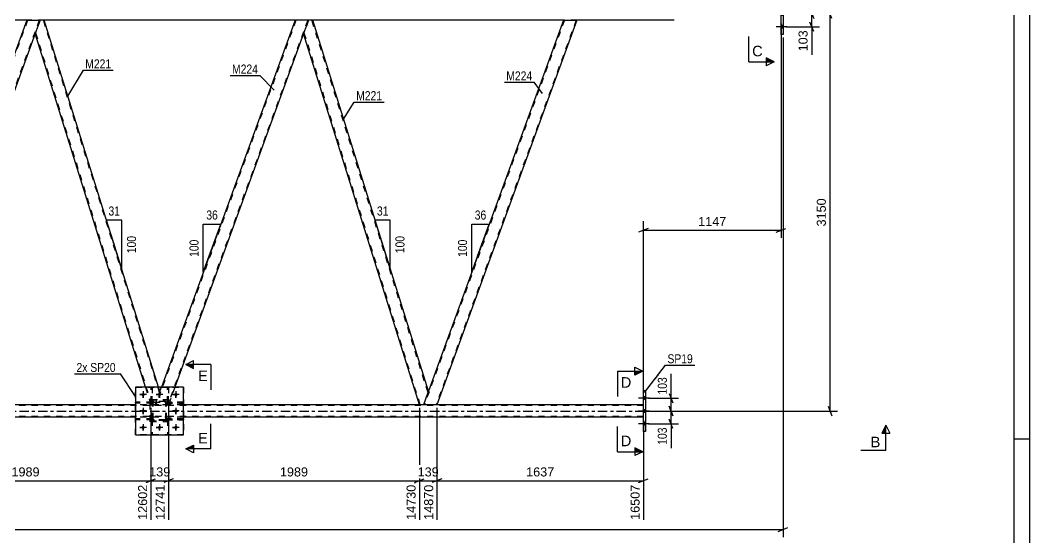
# Model space of a CAD drawing. Header units: millimetres. Extents: x 0 to 841, y 0 to 594.
# Drawn here: x 520.8 to 841, y 266.7 to 430.9 of the extents above; entities that cross this region are included whole.
import ezdxf

# ---------------------------------------------------------------- set-up
doc = ezdxf.new("R2010")
doc.units = ezdxf.units.MM
doc.linetypes.add('DXK_LINE_DOT2', pattern=[3.9198, 1.9599, -1.9599])
doc.linetypes.add('DXK_LINE_DOT3', pattern=[5.9187, 2.979, -0.9799, 0.9799, -0.9799])
doc.styles.add('Arial', font='arial.ttf', dxfattribs={"height": 0.2})
doc.styles.add('Arial Narrow', font='ARIALN.TTF', dxfattribs={"height": 0.2})

# ---------------------------------------------------------------- blocks, each defined once
blk = doc.blocks.new('Unknown-318895881-1113')
at = {"color": 5, "linetype": 'Continuous'}
for p, q in [((841, 0), (841, 594)), ((836, 5), (836, 589)), ((841, 298), (836, 298))]:
    blk.add_line(p, q, dxfattribs=at)
blk = doc.blocks.new('Part-318895881-3858 - 3783')
at = {"color": 2, "linetype": 'Continuous'}
for p, q in [((562.34, 314.53), (562.34, 314.53)), ((562.66, 314.53), (562.34, 314.53)), ((562.66, 314.53), (562.66, 314.53))]:
    blk.add_line(p, q, dxfattribs=at)
at = {"color": 7, "linetype": 'DXK_LINE_DOT2'}
for p, q in [((562.35, 309.69), (562.34, 314.53)), ((562.67, 309.69), (562.66, 314.53)), ((562.35, 310.29), (562.67, 310.29)), ((562.67, 309.69), (562.35, 309.69))]:
    blk.add_line(p, q, dxfattribs=at)
blk = doc.blocks.new('Part-318895881-4197 - 3783')
at = {"color": 7, "linetype": 'DXK_LINE_DOT2'}
for p, q in [((718.45, 308.68), (129.92, 308.68)), ((572.59, 308.92), (557.39, 308.92)), ((652.98, 308.92), (647.41, 308.92)), ((718.45, 304.92), (718.45, 308.92)), ((718.45, 305.16), (129.92, 305.16)), ((572.59, 304.92), (557.39, 304.92))]:
    blk.add_line(p, q, dxfattribs=at)
at = {"color": 2, "linetype": 'Continuous'}
for p, q in [((557.39, 308.92), (482.71, 308.92)), ((647.41, 308.92), (572.59, 308.92)), ((718.45, 308.92), (652.98, 308.92)), ((557.39, 304.92), (402.32, 304.92)), ((718.45, 304.92), (572.59, 304.92))]:
    blk.add_line(p, q, dxfattribs=at)
at = {"color": 7, "linetype": 'DXK_LINE_DOT3'}
blk.add_line((129.92, 306.92), (718.45, 306.92), dxfattribs=at)
blk = doc.blocks.new('Part-318895881-3795 - 3783')
at = {"color": 2, "linetype": 'Continuous'}
for p, q in [((718.45, 300.42), (718.45, 313.42)), ((718.45, 313.42), (719.09, 313.42)), ((719.09, 313.42), (719.09, 300.42)), ((719.09, 300.42), (718.45, 300.42))]:
    blk.add_line(p, q, dxfattribs=at)
blk = doc.blocks.new('Part-318895881-3956 - 3783')
at = {"color": 7, "linetype": 'DXK_LINE_DOT2'}
for p, q in [((567.19, 309.37), (567.19, 309.69)), ((567.19, 309.69), (572.59, 309.69)), ((572.59, 309.37), (567.19, 309.37)), ((567.79, 309.37), (567.79, 309.69)), ((572.59, 309.69), (572.59, 309.37))]:
    blk.add_line(p, q, dxfattribs=at)
blk = doc.blocks.new('Part-318895881-4157 - 3783')
at = {"color": 7, "linetype": 'DXK_LINE_DOT2'}
for p, q in [((567.54, 304.17), (567.86, 304.17)), ((567.54, 304.17), (567.54, 299.33)), ((567.54, 303.57), (567.86, 303.57)), ((567.86, 304.17), (567.86, 299.33)), ((567.86, 299.33), (567.54, 299.33))]:
    blk.add_line(p, q, dxfattribs=at)
blk = doc.blocks.new('Part-318895881-4198 - 3783')
at = {"color": 7, "linetype": 'DXK_LINE_DOT2'}
for p, q in [((572.59, 304.49), (567.19, 304.49)), ((567.19, 304.49), (567.19, 304.17)), ((567.79, 304.17), (567.79, 304.49)), ((572.59, 304.17), (572.59, 304.49)), ((567.19, 304.17), (572.59, 304.17))]:
    blk.add_line(p, q, dxfattribs=at)
blk = doc.blocks.new('Bolt-318895881-3865 - 3783')
at = {"linetype": 'Continuous'}
for points in [[(762.74, 436.58), (762.74, 437.46), (762.1, 437.46), (762.1, 436.58)], [(762.74, 436.58), (762.74, 437.46), (762.1, 437.46), (762.1, 436.58)], [(762.74, 436.58), (762.74, 437.46), (762.1, 437.46), (762.1, 436.58)], [(762.74, 432.46), (762.74, 433.34), (762.1, 433.34), (762.1, 432.46)], [(762.74, 432.46), (762.74, 433.34), (762.1, 433.34), (762.1, 432.46)], [(762.74, 428.38), (762.74, 429.26), (762.1, 429.26), (762.1, 428.38)], [(762.74, 428.38), (762.74, 429.26), (762.1, 429.26), (762.1, 428.38)], [(762.74, 428.38), (762.74, 429.26), (762.1, 429.26), (762.1, 428.38)]]:
    blk.add_hatch(color=1, dxfattribs=at).paths.add_polyline_path(points)
at = {"color": 1, "linetype": 'Continuous'}
for p, q in [((763.9, 437.02), (760.58, 437.02)), ((763.9, 437.02), (760.58, 437.02)), ((763.9, 437.02), (760.58, 437.02)), ((762.74, 437.46), (762.1, 437.46)), ((762.74, 437.46), (762.1, 437.46)), ((762.74, 437.46), (762.1, 437.46)), ((762.74, 436.58), (762.1, 436.58)), ((762.74, 436.58), (762.1, 436.58)), ((762.74, 436.58), (762.1, 436.58)), ((763.9, 432.9), (760.58, 432.9)), ((763.9, 432.9), (760.58, 432.9)), ((762.74, 433.34), (762.1, 433.34)), ((762.74, 433.34), (762.1, 433.34)), ((762.74, 432.46), (762.1, 432.46)), ((762.74, 432.46), (762.1, 432.46)), ((762.74, 429.26), (762.1, 429.26)), ((762.74, 429.26), (762.1, 429.26)), ((762.74, 429.26), (762.1, 429.26)), ((763.9, 428.82), (760.58, 428.82)), ((763.9, 428.82), (760.58, 428.82)), ((763.9, 428.82), (760.58, 428.82)), ((762.74, 428.38), (762.1, 428.38)), ((762.74, 428.38), (762.1, 428.38)), ((762.74, 428.38), (762.1, 428.38))]:
    blk.add_line(p, q, dxfattribs=at)
blk = doc.blocks.new('Part-318895881-4105 - 3783')
at = {"color": 7, "linetype": 'DXK_LINE_DOT2'}
for p, q in [((562.79, 309.45), (562.83, 309.63)), ((562.83, 309.63), (562.79, 309.45)), ((562.79, 304.41), (562.79, 309.45)), ((563.03, 309.45), (563.05, 309.54)), ((563.03, 304.41), (563.03, 309.45)), ((563.05, 309.54), (563.1, 309.62)), ((563.09, 309.89), (563.27, 309.93)), ((563.27, 309.93), (563.09, 309.89)), ((563.1, 309.62), (563.18, 309.67)), ((563.18, 309.67), (563.27, 309.69)), ((566.71, 309.93), (563.27, 309.93)), ((563.27, 309.69), (566.71, 309.69)), ((566.71, 309.93), (566.89, 309.89)), ((566.89, 309.89), (566.71, 309.93)), ((566.71, 309.69), (566.8, 309.67)), ((566.8, 309.67), (566.88, 309.62)), ((566.88, 309.62), (566.93, 309.54)), ((566.93, 309.54), (566.95, 309.45)), ((566.95, 304.41), (566.95, 309.45)), ((567.15, 309.63), (567.19, 309.45)), ((567.19, 309.45), (567.15, 309.63)), ((567.19, 304.41), (567.19, 309.45)), ((562.83, 304.22), (562.79, 304.41)), ((562.79, 304.41), (562.83, 304.22)), ((563.05, 304.32), (563.03, 304.41)), ((563.1, 304.24), (563.05, 304.32)), ((563.18, 304.19), (563.1, 304.24)), ((563.27, 304.17), (563.18, 304.19)), ((566.8, 304.19), (566.71, 304.17)), ((566.88, 304.24), (566.8, 304.19)), ((566.93, 304.32), (566.88, 304.24)), ((566.95, 304.41), (566.93, 304.32)), ((567.19, 304.41), (567.15, 304.22)), ((567.15, 304.22), (567.19, 304.41)), ((563.27, 303.93), (563.09, 303.97)), ((563.09, 303.97), (563.27, 303.93)), ((566.71, 304.17), (563.27, 304.17)), ((566.71, 303.93), (563.27, 303.93)), ((566.89, 303.97), (566.71, 303.93)), ((566.71, 303.93), (566.89, 303.97))]:
    blk.add_line(p, q, dxfattribs=at)
at = {"color": 7, "linetype": 'DXK_LINE_DOT3'}
blk.add_line((564.99, 306.93), (564.99, 306.93), dxfattribs=at)
at = {"color": 7, "linetype": 'DXK_LINE_DOT2'}
for centre, start, end in [((563.27, 309.45), 112.5, 157.5), ((563.27, 309.45), 112.5, 157.5), ((566.71, 309.45), 22.5, 67.5), ((566.71, 309.45), 22.5, 67.5), ((563.27, 304.41), 202.5, 247.5), ((563.27, 304.41), 202.5, 247.5), ((566.71, 304.41), 292.5, 337.5), ((566.71, 304.41), 292.5, 337.5)]:
    blk.add_arc(centre, 0.48, start, end, dxfattribs=at)
blk = doc.blocks.new('Part-318895881-4147 - 3783')
at = {"color": 7, "linetype": 'DXK_LINE_DOT2'}
for p, q in [((567.99, 310.33), (561.99, 310.33)), ((561.99, 303.53), (561.99, 310.33)), ((567.99, 303.53), (567.99, 310.33)), ((567.99, 303.53), (561.99, 303.53))]:
    blk.add_line(p, q, dxfattribs=at)
blk = doc.blocks.new('Part-318895881-3908 - 3783')
at = {"color": 2, "linetype": 'Continuous'}
for p, q in [((522.86, 430.92), (443.3, 430.92)), ((607.99, 430.92), (528.43, 430.92)), ((693.13, 430.92), (613.57, 430.92)), ((728.25, 430.92), (697.39, 430.92))]:
    blk.add_line(p, q, dxfattribs=at)
at = {"color": 7, "linetype": 'DXK_LINE_DOT2'}
for p, q in [((528.43, 430.92), (522.86, 430.92)), ((613.57, 430.92), (607.99, 430.92)), ((697.39, 430.92), (693.13, 430.92))]:
    blk.add_line(p, q, dxfattribs=at)
blk = doc.blocks.new('Part-318895881-3947 - 3783')
at = {"color": 7, "linetype": 'DXK_LINE_DOT2'}
for p, q in [((562.35, 309.69), (562.34, 314.53)), ((562.34, 314.53), (562.66, 314.53)), ((562.66, 314.53), (562.67, 309.69)), ((562.35, 310.29), (562.67, 310.29)), ((562.67, 309.69), (562.35, 309.69))]:
    blk.add_line(p, q, dxfattribs=at)
blk = doc.blocks.new('Part-318895881-3949 - 3783')
at = {"color": 7, "linetype": 'DXK_LINE_DOT2'}
for p, q in [((562.79, 304.49), (557.39, 304.49)), ((557.39, 304.17), (557.39, 304.49)), ((562.19, 304.17), (562.19, 304.49)), ((562.79, 304.49), (562.79, 304.17)), ((562.79, 304.17), (557.39, 304.17))]:
    blk.add_line(p, q, dxfattribs=at)
blk = doc.blocks.new('Part-318895881-3954 - 3783')
at = {"color": 2, "linetype": 'Continuous'}
for p, q in [((612.25, 430.92), (610.7, 426.67)), ((613.57, 430.92), (612.25, 430.92)), ((650.27, 313.17), (613.57, 430.92)), ((647.41, 308.92), (610.7, 426.67)), ((650, 312.43), (648.72, 308.92)), ((650.27, 313.17), (650, 312.43)), ((648.72, 308.92), (647.41, 308.92))]:
    blk.add_line(p, q, dxfattribs=at)
at = {"color": 7, "linetype": 'DXK_LINE_DOT2'}
for p, q in [((650.14, 312.8), (613.32, 430.92)), ((647.66, 308.92), (610.84, 427.05)), ((650.25, 313.12), (650, 312.43))]:
    blk.add_line(p, q, dxfattribs=at)
blk = doc.blocks.new('Part-318895881-3955 - 3783')
at = {"color": 7, "linetype": 'DXK_LINE_DOT2'}
for p, q in [((567.19, 304.17), (567.19, 304.49)), ((567.19, 304.49), (572.59, 304.49)), ((567.79, 304.17), (567.79, 304.49)), ((572.59, 304.49), (572.59, 304.17)), ((572.59, 304.17), (567.19, 304.17))]:
    blk.add_line(p, q, dxfattribs=at)
blk = doc.blocks.new('Part-318895881-3983 - 3783')
at = {"color": 7, "linetype": 'DXK_LINE_DOT2'}
for p, q in [((693.38, 430.92), (648.98, 308.92)), ((697.13, 430.92), (652.73, 308.92)), ((693.38, 430.92), (693.4, 430.92)), ((650.27, 313.17), (648.72, 308.92)), ((648.98, 308.92), (649, 308.92))]:
    blk.add_line(p, q, dxfattribs=at)
at = {"color": 2, "linetype": 'Continuous'}
for p, q in [((693.13, 430.92), (650.27, 313.17)), ((697.39, 430.92), (652.98, 308.92)), ((693.13, 430.92), (697.39, 430.92)), ((652.94, 308.92), (648.72, 308.92)), ((652.98, 308.92), (652.94, 308.92))]:
    blk.add_line(p, q, dxfattribs=at)
blk = doc.blocks.new('Bolt-318895881-4117 - 3783')
at = {"color": 1, "linetype": 'Continuous'}
for p, q in [((558.75, 312.13), (559.44, 312.13)), ((559.79, 313.17), (559.79, 312.48)), ((559.79, 311.09), (559.79, 311.78)), ((560.83, 312.13), (560.14, 312.13)), ((563.95, 312.13), (564.64, 312.13)), ((564.99, 313.17), (564.99, 312.48)), ((564.99, 311.09), (564.99, 311.78)), ((566.03, 312.13), (565.34, 312.13)), ((569.15, 312.13), (569.84, 312.13)), ((570.19, 313.17), (570.19, 312.48)), ((570.19, 311.09), (570.19, 311.78)), ((571.23, 312.13), (570.54, 312.13)), ((559.79, 307.97), (559.79, 307.28)), ((570.19, 307.97), (570.19, 307.28)), ((558.75, 306.93), (559.44, 306.93)), ((559.79, 305.89), (559.79, 306.58)), ((560.83, 306.93), (560.14, 306.93)), ((569.15, 306.93), (569.84, 306.93)), ((570.19, 305.89), (570.19, 306.58)), ((571.23, 306.93), (570.54, 306.93)), ((558.75, 301.73), (559.44, 301.73)), ((559.79, 302.77), (559.79, 302.08)), ((559.79, 300.69), (559.79, 301.38)), ((560.83, 301.73), (560.14, 301.73)), ((563.95, 301.73), (564.64, 301.73)), ((564.99, 302.77), (564.99, 302.08)), ((564.99, 300.69), (564.99, 301.38)), ((566.03, 301.73), (565.34, 301.73)), ((569.15, 301.73), (569.84, 301.73)), ((570.19, 302.77), (570.19, 302.08)), ((570.19, 300.69), (570.19, 301.38)), ((571.23, 301.73), (570.54, 301.73))]:
    blk.add_line(p, q, dxfattribs=at)
blk = doc.blocks.new('Part-318895881-3984 - 3783')
at = {"color": 7, "linetype": 'DXK_LINE_DOT2'}
for p, q in [((562.66, 304.17), (562.34, 304.17)), ((562.34, 304.17), (562.34, 299.33)), ((562.34, 303.57), (562.66, 303.57)), ((562.66, 304.17), (562.66, 299.33)), ((562.34, 299.33), (562.66, 299.33))]:
    blk.add_line(p, q, dxfattribs=at)
blk = doc.blocks.new('Part-318895881-3991 - 3783')
at = {"color": 2, "linetype": 'Continuous'}
for p, q in [((567.54, 314.53), (567.54, 314.53)), ((567.86, 314.53), (567.54, 314.53)), ((567.86, 314.53), (567.86, 314.53))]:
    blk.add_line(p, q, dxfattribs=at)
at = {"color": 7, "linetype": 'DXK_LINE_DOT2'}
for p, q in [((567.54, 309.69), (567.54, 314.53)), ((567.86, 309.69), (567.86, 314.53)), ((567.54, 310.29), (567.86, 310.29)), ((567.86, 309.69), (567.54, 309.69))]:
    blk.add_line(p, q, dxfattribs=at)
blk = doc.blocks.new('Part-318895881-4099 - 3783')
at = {"color": 7, "linetype": 'DXK_LINE_DOT2'}
for p, q in [((523.12, 430.92), (478.71, 308.92)), ((526.86, 430.92), (482.46, 308.92)), ((523.12, 430.92), (523.13, 430.92)), ((527.12, 430.92), (525.57, 426.67)), ((480, 313.17), (478.46, 308.92)), ((478.71, 308.92), (478.73, 308.92))]:
    blk.add_line(p, q, dxfattribs=at)
at = {"color": 2, "linetype": 'Continuous'}
for p, q in [((522.86, 430.92), (480, 313.17)), ((522.86, 430.92), (527.12, 430.92)), ((525.57, 426.67), (482.71, 308.92)), ((482.67, 308.92), (478.46, 308.92)), ((482.71, 308.92), (482.67, 308.92))]:
    blk.add_line(p, q, dxfattribs=at)
blk = doc.blocks.new('Part-318895881-3996 - 3783')
at = {"color": 7, "linetype": 'DXK_LINE_DOT2'}
for p, q in [((562.34, 304.17), (562.66, 304.17)), ((562.34, 304.17), (562.34, 299.33)), ((562.34, 303.57), (562.66, 303.57)), ((562.66, 304.17), (562.66, 299.33)), ((562.66, 299.33), (562.34, 299.33))]:
    blk.add_line(p, q, dxfattribs=at)
blk = doc.blocks.new('Part-318895881-4008 - 3783')
at = {"color": 2, "linetype": 'Continuous'}
for p, q in [((527.12, 430.92), (525.57, 426.67)), ((528.43, 430.92), (527.12, 430.92)), ((564.71, 314.53), (528.43, 430.92)), ((560.53, 314.53), (525.57, 426.67))]:
    blk.add_line(p, q, dxfattribs=at)
at = {"color": 7, "linetype": 'DXK_LINE_DOT2'}
for p, q in [((565, 312.8), (528.18, 430.92)), ((562.52, 308.92), (525.71, 427.05)), ((560.53, 314.53), (562.27, 308.92)), ((565.14, 313.17), (564.71, 314.53)), ((563.59, 308.92), (565.14, 313.17)), ((562.27, 308.92), (563.59, 308.92))]:
    blk.add_line(p, q, dxfattribs=at)
blk = doc.blocks.new('Part-318895881-4159 - 3783')
at = {"color": 7, "linetype": 'DXK_LINE_DOT2'}
for p, q in [((567.54, 309.69), (567.54, 314.53)), ((567.54, 314.53), (567.86, 314.53)), ((567.86, 314.53), (567.86, 309.69)), ((567.54, 310.29), (567.86, 310.29)), ((567.86, 309.69), (567.54, 309.69))]:
    blk.add_line(p, q, dxfattribs=at)
blk = doc.blocks.new('Part-318895881-4015 - 3783')
at = {"color": 7, "linetype": 'DXK_LINE_DOT2'}
for p, q in [((562.79, 309.69), (557.39, 309.69)), ((557.39, 309.37), (557.39, 309.69)), ((562.79, 309.37), (557.39, 309.37)), ((562.19, 309.37), (562.19, 309.69)), ((562.79, 309.69), (562.79, 309.37))]:
    blk.add_line(p, q, dxfattribs=at)
blk = doc.blocks.new('Part-318895881-4032 - 3783')
at = {"color": 2, "linetype": 'Continuous'}
for p, q in [((762.1, 426.42), (762.1, 439.42)), ((762.1, 439.42), (762.74, 439.42)), ((762.74, 439.42), (762.74, 426.42)), ((762.74, 426.42), (762.1, 426.42))]:
    blk.add_line(p, q, dxfattribs=at)
blk = doc.blocks.new('Bolt-318895881-4119 - 3783')
at = {"linetype": 'Continuous'}
for points in [[(719.09, 310.58), (719.09, 311.46), (718.45, 311.46), (718.45, 310.58)], [(719.09, 310.58), (719.09, 311.46), (718.45, 311.46), (718.45, 310.58)], [(719.09, 310.58), (719.09, 311.46), (718.45, 311.46), (718.45, 310.58)], [(719.09, 306.46), (719.09, 307.34), (718.45, 307.34), (718.45, 306.46)], [(719.09, 306.46), (719.09, 307.34), (718.45, 307.34), (718.45, 306.46)], [(719.09, 302.38), (719.09, 303.26), (718.45, 303.26), (718.45, 302.38)], [(719.09, 302.38), (719.09, 303.26), (718.45, 303.26), (718.45, 302.38)], [(719.09, 302.38), (719.09, 303.26), (718.45, 303.26), (718.45, 302.38)]]:
    blk.add_hatch(color=1, dxfattribs=at).paths.add_polyline_path(points)
at = {"color": 1, "linetype": 'Continuous'}
for p, q in [((720.25, 311.02), (716.93, 311.02)), ((720.25, 311.02), (716.93, 311.02)), ((720.25, 311.02), (716.93, 311.02)), ((719.09, 311.46), (718.45, 311.46)), ((719.09, 311.46), (718.45, 311.46)), ((719.09, 311.46), (718.45, 311.46)), ((719.09, 310.58), (718.45, 310.58)), ((719.09, 310.58), (718.45, 310.58)), ((719.09, 310.58), (718.45, 310.58)), ((720.25, 306.9), (716.93, 306.9)), ((720.25, 306.9), (716.93, 306.9)), ((719.09, 307.34), (718.45, 307.34)), ((719.09, 307.34), (718.45, 307.34)), ((719.09, 306.46), (718.45, 306.46)), ((719.09, 306.46), (718.45, 306.46)), ((720.25, 302.82), (716.93, 302.82)), ((720.25, 302.82), (716.93, 302.82)), ((720.25, 302.82), (716.93, 302.82)), ((719.09, 303.26), (718.45, 303.26)), ((719.09, 303.26), (718.45, 303.26)), ((719.09, 303.26), (718.45, 303.26)), ((719.09, 302.38), (718.45, 302.38)), ((719.09, 302.38), (718.45, 302.38)), ((719.09, 302.38), (718.45, 302.38))]:
    blk.add_line(p, q, dxfattribs=at)
blk = doc.blocks.new('Part-318895881-4104 - 3783')
at = {"color": 7, "linetype": 'DXK_LINE_DOT2'}
for p, q in [((608.25, 430.92), (563.85, 308.92)), ((612, 430.92), (567.59, 308.92)), ((608.25, 430.92), (608.27, 430.92)), ((612.25, 430.92), (610.7, 426.67)), ((563.59, 308.92), (565.63, 314.53)), ((569.89, 314.53), (567.85, 308.92)), ((567.85, 308.92), (563.59, 308.92))]:
    blk.add_line(p, q, dxfattribs=at)
at = {"color": 2, "linetype": 'Continuous'}
for p, q in [((607.99, 430.92), (565.63, 314.53)), ((612.25, 430.92), (607.99, 430.92)), ((610.7, 426.67), (569.89, 314.53))]:
    blk.add_line(p, q, dxfattribs=at)
blk = doc.blocks.new('Bolt-318895881-4118 - 3783')
at = {"linetype": 'Continuous'}
for points in [[(560.31, 312.13, -1), (559.27, 312.13, -1)], [(565.51, 312.13, -1), (564.47, 312.13, -1)], [(570.71, 312.13, -1), (569.67, 312.13, -1)], [(560.31, 306.93, -1), (559.27, 306.93, -1)], [(570.71, 306.93, -1), (569.67, 306.93, -1)], [(560.31, 301.73, -1), (559.27, 301.73, -1)], [(565.51, 301.73, -1), (564.47, 301.73, -1)], [(570.71, 301.73, -1), (569.67, 301.73, -1)]]:
    blk.add_hatch(color=1, dxfattribs=at).paths.add_polyline_path(points)
at = {"color": 1, "linetype": 'Continuous'}
for p, q in [((560.83, 312.13), (558.75, 312.13)), ((559.79, 313.17), (559.79, 311.09)), ((566.03, 312.13), (563.95, 312.13)), ((564.99, 313.17), (564.99, 311.09)), ((571.23, 312.13), (569.15, 312.13)), ((570.19, 313.17), (570.19, 311.09)), ((559.79, 307.97), (559.79, 305.89)), ((570.19, 307.97), (570.19, 305.89)), ((560.83, 306.93), (558.75, 306.93)), ((571.23, 306.93), (569.15, 306.93)), ((560.83, 301.73), (558.75, 301.73)), ((559.79, 302.77), (559.79, 300.69)), ((566.03, 301.73), (563.95, 301.73)), ((564.99, 302.77), (564.99, 300.69)), ((571.23, 301.73), (569.15, 301.73)), ((570.19, 302.77), (570.19, 300.69))]:
    blk.add_line(p, q, dxfattribs=at)
blk = doc.blocks.new('Part-318895881-4121 - 3783')
at = {"color": 7, "linetype": 'DXK_LINE_DOT2'}
for p, q in [((562.79, 309.69), (557.39, 309.69)), ((557.39, 309.69), (557.39, 309.37)), ((562.79, 309.37), (557.39, 309.37)), ((562.19, 309.37), (562.19, 309.69)), ((562.79, 309.37), (562.79, 309.69))]:
    blk.add_line(p, q, dxfattribs=at)
blk = doc.blocks.new('Part-318895881-4136 - 3783')
at = {"color": 2, "linetype": 'Continuous'}
for p, q in [((557.39, 314.53), (557.39, 299.33)), ((572.59, 314.53), (557.39, 314.53)), ((572.59, 299.33), (572.59, 314.53)), ((557.39, 299.33), (572.59, 299.33))]:
    blk.add_line(p, q, dxfattribs=at)
blk = doc.blocks.new('Part-318895881-4148 - 3783')
at = {"color": 7, "linetype": 'DXK_LINE_DOT2'}
for p, q in [((567.99, 310.46), (561.99, 310.46)), ((561.99, 303.66), (561.99, 310.46)), ((567.99, 303.66), (567.99, 310.46)), ((567.99, 303.66), (561.99, 303.66))]:
    blk.add_line(p, q, dxfattribs=at)
blk = doc.blocks.new('Part-318895881-4151 - 3783')
at = {"color": 7, "linetype": 'DXK_LINE_DOT2'}
for p, q in [((572.59, 309.69), (567.19, 309.69)), ((567.19, 309.69), (567.19, 309.37)), ((567.19, 309.37), (572.59, 309.37)), ((567.79, 309.37), (567.79, 309.69)), ((572.59, 309.37), (572.59, 309.69))]:
    blk.add_line(p, q, dxfattribs=at)
blk = doc.blocks.new('Part-318895881-4152 - 3783')
at = {"color": 7, "linetype": 'DXK_LINE_DOT2'}
for p, q in [((562.79, 309.45), (562.83, 309.63)), ((562.83, 309.63), (562.79, 309.45)), ((562.79, 304.41), (562.79, 309.45)), ((563.03, 309.45), (563.05, 309.54)), ((563.03, 304.41), (563.03, 309.45)), ((563.05, 309.54), (563.1, 309.62)), ((563.09, 309.89), (563.27, 309.93)), ((563.27, 309.93), (563.09, 309.89)), ((563.1, 309.62), (563.18, 309.67)), ((563.18, 309.67), (563.27, 309.69)), ((566.71, 309.93), (563.27, 309.93)), ((563.27, 309.69), (566.71, 309.69)), ((566.71, 309.93), (566.89, 309.89)), ((566.89, 309.89), (566.71, 309.93)), ((566.71, 309.69), (566.8, 309.67)), ((566.8, 309.67), (566.88, 309.62)), ((566.88, 309.62), (566.93, 309.54)), ((566.93, 309.54), (566.95, 309.45)), ((566.95, 304.41), (566.95, 309.45)), ((567.15, 309.63), (567.19, 309.45)), ((567.19, 309.45), (567.15, 309.63)), ((567.19, 304.41), (567.19, 309.45)), ((562.83, 304.22), (562.79, 304.41)), ((562.79, 304.41), (562.83, 304.22)), ((563.05, 304.32), (563.03, 304.41)), ((563.1, 304.24), (563.05, 304.32)), ((563.18, 304.19), (563.1, 304.24)), ((563.27, 304.17), (563.18, 304.19)), ((566.8, 304.19), (566.71, 304.17)), ((566.88, 304.24), (566.8, 304.19)), ((566.93, 304.32), (566.88, 304.24)), ((566.95, 304.41), (566.93, 304.32)), ((567.19, 304.41), (567.15, 304.22)), ((567.15, 304.22), (567.19, 304.41)), ((563.27, 303.93), (563.09, 303.97)), ((563.09, 303.97), (563.27, 303.93)), ((566.71, 304.17), (563.27, 304.17)), ((566.71, 303.93), (563.27, 303.93)), ((566.89, 303.97), (566.71, 303.93)), ((566.71, 303.93), (566.89, 303.97))]:
    blk.add_line(p, q, dxfattribs=at)
at = {"color": 7, "linetype": 'DXK_LINE_DOT3'}
blk.add_line((564.99, 306.93), (564.99, 306.93), dxfattribs=at)
at = {"color": 7, "linetype": 'DXK_LINE_DOT2'}
for centre, start, end in [((563.27, 309.45), 112.5, 157.5), ((563.27, 309.45), 112.5, 157.5), ((566.71, 309.45), 22.5, 67.5), ((566.71, 309.45), 22.5, 67.5), ((563.27, 304.41), 202.5, 247.5), ((563.27, 304.41), 202.5, 247.5), ((566.71, 304.41), 292.5, 337.5), ((566.71, 304.41), 292.5, 337.5)]:
    blk.add_arc(centre, 0.48, start, end, dxfattribs=at)
blk = doc.blocks.new('Part-318895881-4154 - 3783')
at = {"color": 7, "linetype": 'DXK_LINE_DOT2'}
for p, q in [((567.86, 304.17), (567.54, 304.17)), ((567.54, 304.17), (567.54, 299.33)), ((567.54, 303.57), (567.86, 303.57)), ((567.86, 304.17), (567.86, 299.33)), ((567.54, 299.33), (567.86, 299.33))]:
    blk.add_line(p, q, dxfattribs=at)
blk = doc.blocks.new('Part-318895881-4160 - 3783')
at = {"color": 7, "linetype": 'DXK_LINE_DOT2'}
for p, q in [((562.79, 304.49), (557.39, 304.49)), ((557.39, 304.49), (557.39, 304.17)), ((562.19, 304.17), (562.19, 304.49)), ((562.79, 304.17), (562.79, 304.49)), ((562.79, 304.17), (557.39, 304.17))]:
    blk.add_line(p, q, dxfattribs=at)
blk = doc.blocks.new('Part-318895881-4171 - 3783')
at = {"color": 7, "linetype": 'DXK_LINE_DOT2'}
for p, q in [((557.39, 299.33), (557.39, 314.53)), ((557.39, 314.53), (572.59, 314.53)), ((572.59, 314.53), (572.59, 299.33)), ((572.59, 299.33), (557.39, 299.33))]:
    blk.add_line(p, q, dxfattribs=at)
blk = doc.blocks.new('StraightDimension-318895881-4757 - 3783')
at = {"color": 7, "linetype": 'Continuous'}
for p, q in [((762.74, 425.42), (762.74, 266.94)), ((102.24, 269.34), (762.74, 269.34)), ((761.24, 268.74), (764.24, 269.94))]:
    blk.add_line(p, q, dxfattribs=at)
blk = doc.blocks.new('StraightDimension-318895881-4910 - 3783')
at = {"color": 7, "linetype": 'Continuous'}
for p, q in [((562.27, 307.92), (562.27, 272.39)), ((567.85, 307.92), (567.85, 272.39)), ((560.77, 284.21), (563.77, 285.41)), ((569.35, 285.41), (566.35, 284.21)), ((562.27, 284.81), (567.85, 284.81))]:
    blk.add_line(p, q, dxfattribs=at)
at = {"color": 0}
blk.add_wipeout([(568.99, 285.56), (568.99, 289.76), (561.12, 289.76), (561.12, 285.56)], dxfattribs=at)
at = {"color": 3, "style": 'Arial'}
blk.add_text('139', height=2.865, dxfattribs=at).set_placement((561.72, 286.16))
at = {"color": 0, "linetype": 'Continuous'}
blk.add_wipeout([(567.25, 284.11), (563.05, 284.11), (563.05, 271.79), (567.25, 271.79)], dxfattribs=at)
at = {"color": 3, "linetype": 'Continuous', "style": 'Arial'}
blk.add_text('12741', height=2.865, rotation=90.0002, dxfattribs=at).set_placement((566.65, 272.39))
blk = doc.blocks.new('StraightDimension-318895881-4233 - 3783')
at = {"color": 7, "linetype": 'Continuous'}
for p, q in [((720.09, 311.02), (729.63, 311.02)), ((726.63, 312.52), (727.83, 309.52)), ((727.23, 306.92), (727.23, 311.02)), ((727.83, 305.42), (726.63, 308.42)), ((720.09, 306.92), (729.63, 306.92))]:
    blk.add_line(p, q, dxfattribs=at)
at = {"color": 0}
blk.add_wipeout([(726.48, 318.23), (722.28, 318.23), (722.28, 311.55), (726.48, 311.55)], dxfattribs=at)
at = {"color": 7, "linetype": 'Continuous'}
blk.add_line((727.23, 311.02), (727.23, 318.76), dxfattribs=at)
blk.add_line((727.23, 311.02), (727.23, 318.76), dxfattribs=at)
at = {"color": 3, "style": 'Arial Narrow'}
blk.add_text('103', height=2.863, rotation=90.0002, dxfattribs=at).set_placement((725.88, 312.15))
blk = doc.blocks.new('StraightDimension-318895881-4223 - 3783')
at = {"color": 7, "linetype": 'Continuous'}
for p, q in [((726.63, 308.42), (727.83, 305.42)), ((720.09, 306.92), (729.63, 306.92)), ((727.83, 301.32), (726.63, 304.32)), ((727.23, 302.82), (727.23, 306.92)), ((720.09, 302.82), (729.63, 302.82))]:
    blk.add_line(p, q, dxfattribs=at)
at = {"color": 0}
blk.add_wipeout([(726.48, 302.3), (722.28, 302.3), (722.28, 295.61), (726.48, 295.61)], dxfattribs=at)
at = {"color": 7, "linetype": 'Continuous'}
blk.add_line((727.23, 302.82), (727.23, 295.09), dxfattribs=at)
blk.add_line((727.23, 302.82), (727.23, 295.09), dxfattribs=at)
at = {"color": 3, "style": 'Arial Narrow'}
blk.add_text('103', height=2.863, rotation=90.0002, dxfattribs=at).set_placement((725.88, 296.21))
blk = doc.blocks.new('AngleDimension-318895881-23189 - 3783')
at = {"color": 7, "linetype": 'Continuous'}
for p, q in [((551.03, 358.45), (548.22, 367.45)), ((553.04, 367.45), (548.22, 367.45)), ((553.04, 351.99), (548.22, 367.45)), ((553.04, 351.99), (553.04, 367.45))]:
    blk.add_line(p, q, dxfattribs=at)
at = {"color": 0}
for points in [[(553.06, 368.35), (553.06, 372.55), (548.2, 372.55), (548.2, 368.35)], [(558.14, 363.06), (553.94, 363.06), (553.94, 356.38), (558.14, 356.38)]]:
    blk.add_wipeout(points, dxfattribs=at)
at = {"color": 3, "style": 'Arial Narrow'}
blk.add_text('31', height=2.863, dxfattribs=at).set_placement((548.8, 368.95))
blk.add_text('100', height=2.863, rotation=90.0002, dxfattribs=at).set_placement((557.54, 356.98))
blk = doc.blocks.new('StraightDimension-318895881-4909 - 3783')
at = {"color": 7, "linetype": 'Continuous'}
for p, q in [((567.85, 307.92), (567.85, 272.39)), ((647.41, 307.92), (647.41, 272.39)), ((569.35, 285.41), (566.35, 284.21)), ((645.91, 284.21), (648.91, 285.41)), ((567.85, 284.81), (647.41, 284.81))]:
    blk.add_line(p, q, dxfattribs=at)
at = {"color": 0}
blk.add_wipeout([(612.67, 285.56), (612.67, 289.76), (602.58, 289.76), (602.58, 285.56)], dxfattribs=at)
at = {"color": 0, "linetype": 'Continuous'}
blk.add_wipeout([(646.81, 284.11), (642.61, 284.11), (642.61, 271.79), (646.81, 271.79)], dxfattribs=at)
at = {"color": 3, "style": 'Arial'}
blk.add_text('1989', height=2.865, dxfattribs=at).set_placement((603.18, 286.16))
at = {"color": 3, "linetype": 'Continuous', "style": 'Arial'}
blk.add_text('14730', height=2.865, rotation=90.0002, dxfattribs=at).set_placement((646.21, 272.39))
blk = doc.blocks.new('StraightDimension-318895881-4908 - 3783')
at = {"color": 7, "linetype": 'Continuous'}
for p, q in [((647.41, 307.92), (647.41, 272.39)), ((652.98, 307.92), (652.98, 272.39)), ((645.91, 284.21), (648.91, 285.41)), ((654.48, 285.41), (651.48, 284.21)), ((647.41, 284.81), (652.98, 284.81))]:
    blk.add_line(p, q, dxfattribs=at)
at = {"color": 0}
blk.add_wipeout([(654.13, 285.56), (654.13, 289.76), (646.26, 289.76), (646.26, 285.56)], dxfattribs=at)
at = {"color": 3, "style": 'Arial'}
blk.add_text('139', height=2.865, dxfattribs=at).set_placement((646.86, 286.16))
at = {"color": 0, "linetype": 'Continuous'}
blk.add_wipeout([(652.38, 284.11), (648.18, 284.11), (648.18, 271.79), (652.38, 271.79)], dxfattribs=at)
at = {"color": 3, "linetype": 'Continuous', "style": 'Arial'}
blk.add_text('14870', height=2.865, rotation=90.0002, dxfattribs=at).set_placement((651.78, 272.39))
blk = doc.blocks.new('StraightDimension-318895881-18055 - 3783')
at = {"color": 7, "linetype": 'Continuous'}
for p, q in [((763.1, 432.92), (780.06, 432.92)), ((778.26, 431.42), (777.06, 434.42)), ((777.66, 306.92), (777.66, 432.92)), ((777.06, 308.42), (778.26, 305.42)), ((719.45, 306.92), (780.06, 306.92))]:
    blk.add_line(p, q, dxfattribs=at)
at = {"color": 0}
blk.add_wipeout([(776.91, 374.97), (772.71, 374.97), (772.71, 364.88), (776.91, 364.88)], dxfattribs=at)
at = {"color": 3, "style": 'Arial'}
blk.add_text('3150', height=2.865, rotation=90.0002, dxfattribs=at).set_placement((776.31, 365.48))
blk = doc.blocks.new('StraightDimension-318895881-4378 - 3783')
at = {"color": 7, "linetype": 'Continuous'}
for p, q in [((762.1, 429.92), (762.1, 361.86)), ((718.45, 309.92), (718.45, 367.11)), ((719.95, 364.86), (716.95, 363.66)), ((718.45, 364.26), (762.1, 364.26)), ((760.6, 363.66), (763.6, 364.86))]:
    blk.add_line(p, q, dxfattribs=at)
at = {"color": 0}
blk.add_wipeout([(745.32, 365.01), (745.32, 369.21), (735.23, 369.21), (735.23, 365.01)], dxfattribs=at)
at = {"color": 3, "style": 'Arial'}
blk.add_text('1147', height=2.865, dxfattribs=at).set_placement((735.83, 365.61))
blk = doc.blocks.new('AngleDimension-318895881-23217 - 3783')
at = {"color": 7, "linetype": 'Continuous'}
for p, q in [((636.16, 358.45), (633.35, 367.45)), ((638.17, 367.45), (633.35, 367.45)), ((638.17, 351.99), (633.35, 367.45)), ((638.17, 351.99), (638.17, 367.45))]:
    blk.add_line(p, q, dxfattribs=at)
at = {"color": 0}
for points in [[(638.19, 368.35), (638.19, 372.55), (633.34, 372.55), (633.34, 368.35)], [(643.27, 363.06), (639.07, 363.06), (639.07, 356.38), (643.27, 356.38)]]:
    blk.add_wipeout(points, dxfattribs=at)
at = {"color": 3, "style": 'Arial Narrow'}
blk.add_text('31', height=2.863, dxfattribs=at).set_placement((633.94, 368.95))
blk.add_text('100', height=2.863, rotation=90.0002, dxfattribs=at).set_placement((642.67, 356.98))
blk = doc.blocks.new('StraightDimension-318895881-4748 - 3783')
at = {"color": 7, "linetype": 'Continuous'}
for p, q in [((763.74, 432.92), (774.27, 432.92)), ((771.27, 434.42), (772.47, 431.42)), ((771.87, 428.82), (771.87, 432.92)), ((772.47, 427.32), (771.27, 430.32)), ((763.74, 428.82), (774.27, 428.82))]:
    blk.add_line(p, q, dxfattribs=at)
at = {"color": 0}
blk.add_wipeout([(771.12, 428.3), (766.92, 428.3), (766.92, 420.43), (771.12, 420.43)], dxfattribs=at)
at = {"color": 7, "linetype": 'Continuous'}
blk.add_line((771.87, 428.82), (771.87, 419.9), dxfattribs=at)
blk.add_line((771.87, 428.82), (771.87, 419.9), dxfattribs=at)
at = {"color": 3, "style": 'Arial'}
blk.add_text('103', height=2.865, rotation=90.0002, dxfattribs=at).set_placement((770.52, 421.03))
blk = doc.blocks.new('StraightDimension-318895881-4907 - 3783')
at = {"color": 7, "linetype": 'Continuous'}
for p, q in [((652.98, 307.92), (652.98, 272.39)), ((718.45, 303.92), (718.45, 272.39)), ((654.48, 285.41), (651.48, 284.21)), ((716.95, 284.21), (719.95, 285.41)), ((652.98, 284.81), (718.45, 284.81))]:
    blk.add_line(p, q, dxfattribs=at)
at = {"color": 0}
blk.add_wipeout([(690.76, 285.56), (690.76, 289.76), (680.67, 289.76), (680.67, 285.56)], dxfattribs=at)
at = {"color": 0, "linetype": 'Continuous'}
blk.add_wipeout([(717.85, 284.11), (713.65, 284.11), (713.65, 271.79), (717.85, 271.79)], dxfattribs=at)
at = {"color": 3, "style": 'Arial'}
blk.add_text('1637', height=2.865, dxfattribs=at).set_placement((681.27, 286.16))
at = {"color": 3, "linetype": 'Continuous', "style": 'Arial'}
blk.add_text('16507', height=2.865, rotation=90.0002, dxfattribs=at).set_placement((717.25, 272.39))
blk = doc.blocks.new('StraightDimension-318895881-4911 - 3783')
at = {"color": 7, "linetype": 'Continuous'}
for p, q in [((482.71, 307.92), (482.71, 272.39)), ((562.27, 307.92), (562.27, 272.39)), ((484.21, 285.41), (481.21, 284.21)), ((560.77, 284.21), (563.77, 285.41)), ((482.71, 284.81), (562.27, 284.81))]:
    blk.add_line(p, q, dxfattribs=at)
at = {"color": 0}
blk.add_wipeout([(527.54, 285.56), (527.54, 289.76), (517.44, 289.76), (517.44, 285.56)], dxfattribs=at)
at = {"color": 0, "linetype": 'Continuous'}
blk.add_wipeout([(561.67, 284.11), (557.47, 284.11), (557.47, 271.79), (561.67, 271.79)], dxfattribs=at)
at = {"color": 3, "style": 'Arial'}
blk.add_text('1989', height=2.865, dxfattribs=at).set_placement((518.04, 286.16))
at = {"color": 3, "linetype": 'Continuous', "style": 'Arial'}
blk.add_text('12602', height=2.865, rotation=90.0002, dxfattribs=at).set_placement((561.07, 272.39))
blk = doc.blocks.new('AngleDimension-318895881-23219 - 3783')
at = {"color": 7, "linetype": 'Continuous'}
for p, q in [((578.88, 366.17), (584.42, 366.17)), ((578.88, 350.94), (584.42, 366.17)), ((578.88, 350.94), (578.88, 366.17)), ((580.73, 356.02), (584.42, 366.17))]:
    blk.add_line(p, q, dxfattribs=at)
at = {"color": 0}
for points in [[(584.08, 367.07), (584.08, 371.27), (579.23, 371.27), (579.23, 367.07)], [(577.98, 361.9), (573.78, 361.9), (573.78, 355.21), (577.98, 355.21)]]:
    blk.add_wipeout(points, dxfattribs=at)
at = {"color": 3, "style": 'Arial Narrow'}
blk.add_text('36', height=2.863, dxfattribs=at).set_placement((579.83, 367.67))
blk.add_text('100', height=2.863, rotation=90.0002, dxfattribs=at).set_placement((577.38, 355.81))
blk = doc.blocks.new('AngleDimension-318895881-23247 - 3783')
at = {"color": 7, "linetype": 'Continuous'}
for p, q in [((664.02, 366.17), (669.56, 366.17)), ((664.02, 350.94), (669.56, 366.17)), ((664.02, 350.94), (664.02, 366.17)), ((665.87, 356.02), (669.56, 366.17))]:
    blk.add_line(p, q, dxfattribs=at)
at = {"color": 0}
for points in [[(669.22, 367.07), (669.22, 371.27), (664.36, 371.27), (664.36, 367.07)], [(663.12, 361.9), (658.92, 361.9), (658.92, 355.21), (663.12, 355.21)]]:
    blk.add_wipeout(points, dxfattribs=at)
at = {"color": 3, "style": 'Arial Narrow'}
blk.add_text('36', height=2.863, dxfattribs=at).set_placement((664.96, 367.67))
blk.add_text('100', height=2.863, rotation=90.0002, dxfattribs=at).set_placement((662.52, 355.81))
blk = doc.blocks.new('Mark-318895881-3791 - 3783')
at = {"color": 0}
blk.add_wipeout([(734.12, 322.06), (734.12, 325.06), (726.08, 325.06), (726.08, 322.06)], dxfattribs=at)
blk.add_wipeout([(734.12, 322.06), (734.12, 325.06), (726.08, 325.06), (726.08, 322.06)], dxfattribs=at)
at = {"color": 30, "linetype": 'Continuous'}
for p, q in [((718.84, 312.8), (725.48, 321.46)), ((725.48, 321.46), (734.72, 321.46))]:
    blk.add_line(p, q, dxfattribs=at)
at = {"color": 3, "style": 'Arial Narrow'}
blk.add_text('SP19', height=2.863, dxfattribs=at).set_placement((726.08, 322.06))
blk = doc.blocks.new('Mark-318895881-3950 - 3783')
at = {"color": 0}
blk.add_wipeout([(635.59, 405.54), (635.59, 408.54), (627.36, 408.54), (627.36, 405.54)], dxfattribs=at)
blk.add_wipeout([(635.59, 405.54), (635.59, 408.54), (627.36, 408.54), (627.36, 405.54)], dxfattribs=at)
at = {"color": 30, "linetype": 'Continuous'}
for p, q in [((623.34, 399.56), (626.76, 404.94)), ((626.76, 404.94), (636.19, 404.94))]:
    blk.add_line(p, q, dxfattribs=at)
at = {"color": 3, "style": 'Arial Narrow'}
blk.add_text('M221', height=2.863, dxfattribs=at).set_placement((627.36, 405.54))
blk = doc.blocks.new('Mark-318895881-3979 - 3783')
at = {"color": 0}
blk.add_wipeout([(683.19, 411.81), (683.19, 414.81), (674.97, 414.81), (674.97, 411.81)], dxfattribs=at)
blk.add_wipeout([(683.19, 411.81), (683.19, 414.81), (674.97, 414.81), (674.97, 411.81)], dxfattribs=at)
at = {"color": 30, "linetype": 'Continuous'}
for p in [(674.37, 411.21), (686.41, 407.69)]:
    blk.add_line(p, (683.79, 411.21), dxfattribs=at)
at = {"color": 3, "style": 'Arial Narrow'}
blk.add_text('M224', height=2.863, dxfattribs=at).set_placement((674.97, 411.81))
blk = doc.blocks.new('Mark-318895881-4004 - 3783')
at = {"color": 0}
blk.add_wipeout([(549.66, 415.62), (549.66, 418.62), (541.44, 418.62), (541.44, 415.62)], dxfattribs=at)
blk.add_wipeout([(549.66, 415.62), (549.66, 418.62), (541.44, 418.62), (541.44, 415.62)], dxfattribs=at)
at = {"color": 30, "linetype": 'Continuous'}
for p, q in [((535.95, 406.83), (540.84, 415.02)), ((540.84, 415.02), (550.26, 415.02))]:
    blk.add_line(p, q, dxfattribs=at)
at = {"color": 3, "style": 'Arial Narrow'}
blk.add_text('M221', height=2.863, dxfattribs=at).set_placement((541.44, 415.62))
blk = doc.blocks.new('Mark-318895881-4100 - 3783')
at = {"color": 0}
blk.add_wipeout([(596.22, 413.98), (596.22, 416.98), (588, 416.98), (588, 413.98)], dxfattribs=at)
blk.add_wipeout([(596.22, 413.98), (596.22, 416.98), (588, 416.98), (588, 413.98)], dxfattribs=at)
at = {"color": 30, "linetype": 'Continuous'}
for p in [(587.4, 413.38), (601.36, 408.74)]:
    blk.add_line(p, (596.82, 413.38), dxfattribs=at)
at = {"color": 3, "style": 'Arial Narrow'}
blk.add_text('M224', height=2.863, dxfattribs=at).set_placement((588, 413.98))
blk = doc.blocks.new('SectionMark-318895881-5176 - 3783')
at = {"color": 6, "linetype": 'Continuous'}
for p, q in [((757.43, 445.34), (759.93, 444.09)), ((751.93, 444.09), (759.93, 444.09)), ((751.93, 417.71), (759.93, 417.71)), ((759.93, 417.71), (757.43, 416.46))]:
    blk.add_line(p, q, dxfattribs=at)
at = {"color": 0, "linetype": 'Continuous'}
for points in [[(756.31, 438.84), (756.31, 442.34), (752.93, 442.34), (752.93, 438.84)], [(756.31, 419.46), (756.31, 422.96), (752.93, 422.96), (752.93, 419.46)]]:
    blk.add_wipeout(points, dxfattribs=at)
at = {"linetype": 'Continuous'}
for points in [[(757.43, 442.84), (757.43, 444.09), (759.93, 444.09)], [(757.43, 417.71), (757.43, 418.96), (759.93, 417.71)]]:
    blk.add_hatch(color=6, dxfattribs=at).paths.add_polyline_path(points)
at = {"color": 6, "linetype": 'Continuous'}
for p, q in [((757.43, 442.84), (757.43, 445.34)), ((751.93, 444.09), (751.93, 436.09)), ((759.93, 444.09), (757.43, 442.84)), ((751.93, 417.71), (751.93, 425.71)), ((759.93, 417.71), (757.43, 418.96)), ((757.43, 418.96), (757.43, 416.46))]:
    blk.add_line(p, q, dxfattribs=at)
at = {"color": 3, "linetype": 'Continuous', "style": 'Arial'}
for p in [(752.93, 438.84), (752.93, 419.46)]:
    blk.add_text('C', height=3.34, dxfattribs=at).set_placement(p)
blk = doc.blocks.new('SectionMark-318895881-5178 - 3783')
at = {"color": 6, "linetype": 'Continuous'}
for p, q in [((715.75, 320.82), (718.25, 319.57)), ((710.25, 319.57), (718.25, 319.57)), ((710.25, 294.01), (718.25, 294.01)), ((718.25, 294.01), (715.75, 292.76))]:
    blk.add_line(p, q, dxfattribs=at)
at = {"color": 0, "linetype": 'Continuous'}
for points in [[(714.62, 314.32), (714.62, 317.82), (711.25, 317.82), (711.25, 314.32)], [(714.62, 295.76), (714.62, 299.26), (711.25, 299.26), (711.25, 295.76)]]:
    blk.add_wipeout(points, dxfattribs=at)
at = {"linetype": 'Continuous'}
for points in [[(715.75, 318.32), (715.75, 319.57), (718.25, 319.57)], [(715.75, 294.01), (715.75, 295.26), (718.25, 294.01)]]:
    blk.add_hatch(color=6, dxfattribs=at).paths.add_polyline_path(points)
at = {"color": 6, "linetype": 'Continuous'}
for p, q in [((715.75, 318.32), (715.75, 320.82)), ((710.25, 319.57), (710.25, 311.57)), ((718.25, 319.57), (715.75, 318.32)), ((710.25, 294.01), (710.25, 302.01)), ((718.25, 294.01), (715.75, 295.26)), ((715.75, 295.26), (715.75, 292.76))]:
    blk.add_line(p, q, dxfattribs=at)
at = {"color": 3, "linetype": 'Continuous', "style": 'Arial'}
for p in [(711.25, 314.32), (711.25, 295.76)]:
    blk.add_text('D', height=3.34, dxfattribs=at).set_placement(p)
blk = doc.blocks.new('MarkSet-318895881-5212 - 3783')
at = {"color": 0}
blk.add_wipeout([(542.13, 319.3), (542.13, 322.3), (538.66, 322.3), (538.66, 319.3)], dxfattribs=at)
blk.add_wipeout([(542.13, 319.3), (542.13, 322.3), (538.66, 322.3), (538.66, 319.3)], dxfattribs=at)
blk.add_wipeout([(551.07, 319.3), (551.07, 322.3), (543.03, 322.3), (543.03, 319.3)], dxfattribs=at)
blk.add_wipeout([(551.07, 319.3), (551.07, 322.3), (543.03, 322.3), (543.03, 319.3)], dxfattribs=at)
at = {"color": 30, "linetype": 'Continuous'}
for p in [(538.06, 318.7), (557.39, 311.48)]:
    blk.add_line(p, (552.57, 318.7), dxfattribs=at)
at = {"color": 3, "style": 'Arial Narrow'}
for s, p in [('2x', (538.66, 319.3)), ('SP20', (543.03, 319.3))]:
    blk.add_text(s, height=2.863, dxfattribs=at).set_placement(p)
blk = doc.blocks.new('SectionMark-318895881-5172 - 3783')
at = {"color": 6, "linetype": 'Continuous'}
for p, q in [((795.36, 294.42), (795.36, 302.42)), ((795.36, 302.42), (796.61, 299.92))]:
    blk.add_line(p, q, dxfattribs=at)
at = {"color": 0, "linetype": 'Continuous'}
blk.add_wipeout([(793.61, 295.42), (793.61, 298.92), (790.5, 298.92), (790.5, 295.42)], dxfattribs=at)
at = {"linetype": 'Continuous'}
blk.add_hatch(color=6, dxfattribs=at).paths.add_polyline_path([(795.36, 299.92), (794.11, 299.92), (795.36, 302.42)])
at = {"color": 6, "linetype": 'Continuous'}
for p, q in [((795.36, 302.42), (794.11, 299.92)), ((794.11, 299.92), (796.61, 299.92)), ((795.36, 294.42), (787.36, 294.42))]:
    blk.add_line(p, q, dxfattribs=at)
at = {"color": 3, "linetype": 'Continuous', "style": 'Arial'}
blk.add_text('B', height=3.34, dxfattribs=at).set_placement((790.5, 295.42))
blk = doc.blocks.new('SectionMark-318895881-5182 - 3783')
at = {"color": 6, "linetype": 'Continuous'}
for p, q in [((573.3, 321.67), (575.8, 322.92)), ((581.3, 321.67), (573.3, 321.67)), ((581.3, 294.87), (573.3, 294.87)), ((575.8, 293.62), (573.3, 294.87))]:
    blk.add_line(p, q, dxfattribs=at)
at = {"color": 0, "linetype": 'Continuous'}
for points in [[(580.3, 316.42), (580.3, 319.92), (577.19, 319.92), (577.19, 316.42)], [(580.3, 296.62), (580.3, 300.12), (577.19, 300.12), (577.19, 296.62)]]:
    blk.add_wipeout(points, dxfattribs=at)
at = {"linetype": 'Continuous'}
for points in [[(575.8, 321.67), (575.8, 320.42), (573.3, 321.67)], [(575.8, 296.12), (575.8, 294.87), (573.3, 294.87)]]:
    blk.add_hatch(color=6, dxfattribs=at).paths.add_polyline_path(points)
at = {"color": 6, "linetype": 'Continuous'}
for p, q in [((573.3, 321.67), (575.8, 320.42)), ((575.8, 320.42), (575.8, 322.92)), ((581.3, 321.67), (581.3, 313.67)), ((581.3, 294.87), (581.3, 302.87)), ((573.3, 294.87), (575.8, 296.12)), ((575.8, 296.12), (575.8, 293.62))]:
    blk.add_line(p, q, dxfattribs=at)
at = {"color": 3, "linetype": 'Continuous', "style": 'Arial'}
for p in [(577.19, 316.42), (577.19, 296.62)]:
    blk.add_text('E', height=3.34, dxfattribs=at).set_placement(p)

msp = doc.modelspace()

# ---------------------------------------------------------------- block references
for name in ['Unknown-318895881-1113', 'Part-318895881-4032 - 3783', 'Bolt-318895881-3865 - 3783', 'Part-318895881-3908 - 3783', 'Part-318895881-4099 - 3783', 'Part-318895881-4008 - 3783', 'Part-318895881-4104 - 3783', 'Part-318895881-3954 - 3783', 'Part-318895881-3983 - 3783', 'Part-318895881-4136 - 3783', 'Part-318895881-4171 - 3783', 'Part-318895881-3858 - 3783', 'Part-318895881-3947 - 3783', 'Part-318895881-3991 - 3783', 'Part-318895881-4159 - 3783', 'Bolt-318895881-4117 - 3783', 'Bolt-318895881-4118 - 3783', 'Bolt-318895881-4119 - 3783', 'Part-318895881-3795 - 3783', 'Part-318895881-4197 - 3783', 'Part-318895881-4015 - 3783', 'Part-318895881-4121 - 3783', 'Part-318895881-4148 - 3783', 'Part-318895881-4147 - 3783', 'Part-318895881-4105 - 3783', 'Part-318895881-4152 - 3783', 'Part-318895881-3956 - 3783', 'Part-318895881-4151 - 3783', 'Part-318895881-3949 - 3783', 'Part-318895881-4160 - 3783', 'Part-318895881-4198 - 3783', 'Part-318895881-3955 - 3783', 'Part-318895881-3984 - 3783', 'Part-318895881-3996 - 3783', 'Part-318895881-4157 - 3783', 'Part-318895881-4154 - 3783']:
    msp.add_blockref(name, (0, 0))

# ---------------------------------------------------------------- next in the draw order: block references
msp.add_blockref('StraightDimension-318895881-4757 - 3783', (0, 0))

# ---------------------------------------------------------------- next in the draw order: block references
for name in ['Mark-318895881-4004 - 3783', 'Mark-318895881-4100 - 3783', 'Mark-318895881-3979 - 3783', 'Mark-318895881-3950 - 3783', 'AngleDimension-318895881-23189 - 3783', 'AngleDimension-318895881-23217 - 3783', 'AngleDimension-318895881-23219 - 3783', 'AngleDimension-318895881-23247 - 3783', 'MarkSet-318895881-5212 - 3783', 'StraightDimension-318895881-4233 - 3783', 'StraightDimension-318895881-4910 - 3783']:
    msp.add_blockref(name, (0, 0))

# ---------------------------------------------------------------- next in the draw order: block references
for name in ['StraightDimension-318895881-4911 - 3783', 'StraightDimension-318895881-4909 - 3783', 'StraightDimension-318895881-4223 - 3783']:
    msp.add_blockref(name, (0, 0))

# ---------------------------------------------------------------- next in the draw order: block references
for name in ['StraightDimension-318895881-18055 - 3783', 'StraightDimension-318895881-4908 - 3783']:
    msp.add_blockref(name, (0, 0))

# ---------------------------------------------------------------- next in the draw order: block references
for name in ['StraightDimension-318895881-4378 - 3783', 'StraightDimension-318895881-4907 - 3783']:
    msp.add_blockref(name, (0, 0))

# ---------------------------------------------------------------- next in the draw order: block references
for name in ['SectionMark-318895881-5176 - 3783', 'StraightDimension-318895881-4748 - 3783', 'Mark-318895881-3791 - 3783']:
    msp.add_blockref(name, (0, 0))

# ---------------------------------------------------------------- next in the draw order: block references
msp.add_blockref('SectionMark-318895881-5178 - 3783', (0, 0))

# ---------------------------------------------------------------- next in the draw order: block references
msp.add_blockref('SectionMark-318895881-5172 - 3783', (0, 0))

# ---------------------------------------------------------------- next in the draw order: block references
msp.add_blockref('SectionMark-318895881-5182 - 3783', (0, 0))

doc.saveas('drawing.dxf')
